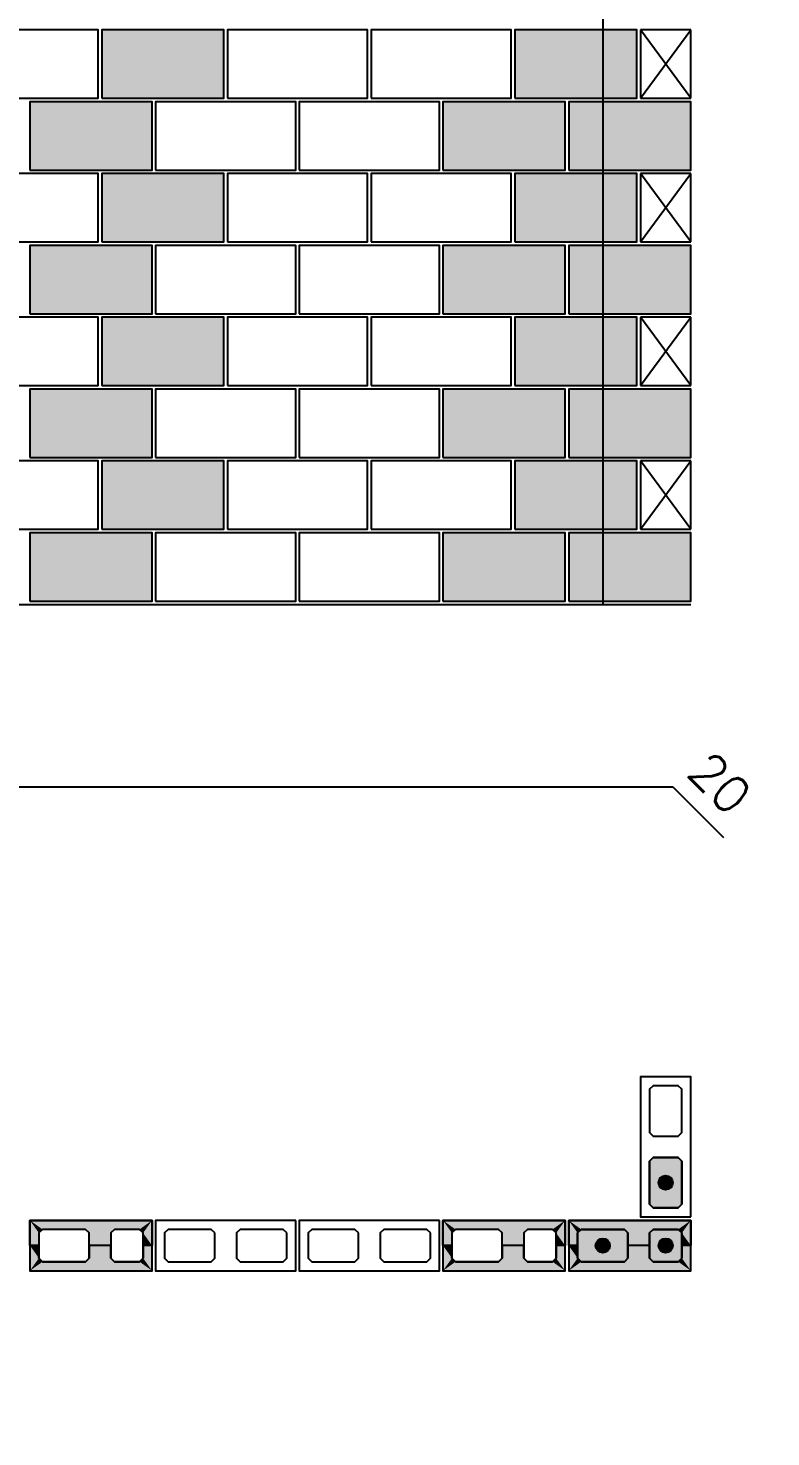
# Model space of a CAD drawing. Extents: x -1.9 to 86, y -1.5 to 61.
# Drawn here: x 48.78 to 52.91, y 30.22 to 38.07 of the extents above; entities that cross this region are included whole.
import ezdxf

# ---------------------------------------------------------------- set-up
doc = ezdxf.new("R2010")
doc.units = 0
doc.header["$MEASUREMENT"] = 0
for name, color, linetype in [('PENA_01', 1, 'CONTINUOUS'), ('PENA_02', 2, 'CONTINUOUS'), ('PENA_03', 3, 'CONTINUOUS'), ('PENA_05', 5, 'CONTINUOUS'), ('PENA_11', 252, 'CONTINUOUS'), ('PENA_21', 100, 'CONTINUOUS')]:
    doc.layers.add(name, color=color, linetype=linetype)
doc.styles.get("Standard").update_dxf_attribs({"font": 'ROMANS.SHX'})

msp = doc.modelspace()

# ---------------------------------------------------------------- linework, layer by layer
at = {"layer": 'PENA_01', "linetype": 'Continuous'}
for points in [[(52.3986, 31.9), (52.4186, 31.92), (52.4186, 32.16), (52.3986, 32.18), (52.2586, 32.18), (52.2386, 32.16), (52.2386, 31.92), (52.2586, 31.9), (52.3986, 31.9)], [(52.3986, 31.5), (52.4186, 31.52), (52.4186, 31.76), (52.3986, 31.78), (52.2586, 31.78), (52.2386, 31.76), (52.2386, 31.52), (52.2586, 31.5), (52.3986, 31.5)], [(49.0986, 31.38), (48.8586, 31.38), (48.8386, 31.36), (48.8386, 31.22), (48.8586, 31.2), (49.0986, 31.2), (49.1186, 31.22), (49.1186, 31.36), (49.0986, 31.38)], [(49.3986, 31.38), (49.2586, 31.38), (49.2386, 31.36), (49.2386, 31.22), (49.2586, 31.2), (49.3986, 31.2), (49.4186, 31.22), (49.4186, 31.36), (49.3986, 31.38)], [(49.8186, 31.36), (49.7986, 31.38), (49.5586, 31.38), (49.5386, 31.36), (49.5386, 31.22), (49.5586, 31.2), (49.7986, 31.2), (49.8186, 31.22), (49.8186, 31.36)], [(50.2186, 31.36), (50.1986, 31.38), (49.9586, 31.38), (49.9386, 31.36), (49.9386, 31.22), (49.9586, 31.2), (50.1986, 31.2), (50.2186, 31.22), (50.2186, 31.36)], [(50.6186, 31.36), (50.5986, 31.38), (50.3586, 31.38), (50.3386, 31.36), (50.3386, 31.22), (50.3586, 31.2), (50.5986, 31.2), (50.6186, 31.22), (50.6186, 31.36)], [(51.0186, 31.36), (50.9986, 31.38), (50.7586, 31.38), (50.7386, 31.36), (50.7386, 31.22), (50.7586, 31.2), (50.9986, 31.2), (51.0186, 31.22), (51.0186, 31.36)], [(51.3986, 31.38), (51.1586, 31.38), (51.1386, 31.36), (51.1386, 31.22), (51.1586, 31.2), (51.3986, 31.2), (51.4186, 31.22), (51.4186, 31.36), (51.3986, 31.38)], [(51.6986, 31.38), (51.5586, 31.38), (51.5386, 31.36), (51.5386, 31.22), (51.5586, 31.2), (51.6986, 31.2), (51.7186, 31.22), (51.7186, 31.36), (51.6986, 31.38)], [(52.0986, 31.38), (51.8586, 31.38), (51.8386, 31.36), (51.8386, 31.22), (51.8586, 31.2), (52.0986, 31.2), (52.1186, 31.22), (52.1186, 31.36), (52.0986, 31.38)], [(52.3986, 31.38), (52.2586, 31.38), (52.2386, 31.36), (52.2386, 31.22), (52.2586, 31.2), (52.3986, 31.2), (52.4186, 31.22), (52.4186, 31.36), (52.3986, 31.38)]]:
    msp.add_lwpolyline(points, dxfattribs=at)
at = {"layer": 'PENA_02', "linetype": 'Continuous'}
for p, q in [((52.4686, 38.0589), (52.1886, 38.0589)), ((52.1886, 38.0589), (52.1886, 37.6789)), ((52.4686, 37.6789), (52.4686, 38.0589)), ((52.1886, 37.6789), (52.4686, 37.6789)), ((52.4686, 37.2589), (52.1886, 37.2589)), ((52.1886, 37.2589), (52.1886, 36.8789)), ((52.4686, 36.8789), (52.4686, 37.2589)), ((52.1886, 36.8789), (52.4686, 36.8789)), ((52.4686, 36.4589), (52.1886, 36.4589)), ((52.1886, 36.4589), (52.1886, 36.0789)), ((52.4686, 36.0789), (52.4686, 36.4589)), ((52.1886, 36.0789), (52.4686, 36.0789)), ((52.4686, 35.6589), (52.1886, 35.6589)), ((52.1886, 35.6589), (52.1886, 35.2789)), ((52.4686, 35.2789), (52.4686, 35.6589)), ((52.1886, 35.2789), (52.4686, 35.2789)), ((42.4886, 34.8589), (52.4686, 34.8589))]:
    msp.add_line(p, q, dxfattribs=at)
for points in [[(48.3886, 37.6789), (49.1686, 37.6789), (49.1686, 38.0589), (48.3886, 38.0589), (48.3886, 37.6789)], [(49.1886, 37.6789), (49.8686, 37.6789), (49.8686, 38.0589), (49.1886, 38.0589), (49.1886, 37.6789)], [(49.8886, 37.6789), (50.6686, 37.6789), (50.6686, 38.0589), (49.8886, 38.0589), (49.8886, 37.6789)], [(50.6886, 37.6789), (51.4686, 37.6789), (51.4686, 38.0589), (50.6886, 38.0589), (50.6886, 37.6789)], [(51.4886, 37.6789), (52.1686, 37.6789), (52.1686, 38.0589), (51.4886, 38.0589), (51.4886, 37.6789)], [(48.7886, 37.2789), (49.4686, 37.2789), (49.4686, 37.6589), (48.7886, 37.6589), (48.7886, 37.2789)], [(49.4886, 37.2789), (50.2686, 37.2789), (50.2686, 37.6589), (49.4886, 37.6589), (49.4886, 37.2789)], [(50.2886, 37.2789), (51.0686, 37.2789), (51.0686, 37.6589), (50.2886, 37.6589), (50.2886, 37.2789)], [(51.0886, 37.2789), (51.7686, 37.2789), (51.7686, 37.6589), (51.0886, 37.6589), (51.0886, 37.2789)], [(51.7886, 37.2789), (52.4686, 37.2789), (52.4686, 37.6589), (51.7886, 37.6589), (51.7886, 37.2789)], [(48.3886, 36.8789), (49.1686, 36.8789), (49.1686, 37.2589), (48.3886, 37.2589), (48.3886, 36.8789)], [(49.1886, 36.8789), (49.8686, 36.8789), (49.8686, 37.2589), (49.1886, 37.2589), (49.1886, 36.8789)], [(49.8886, 36.8789), (50.6686, 36.8789), (50.6686, 37.2589), (49.8886, 37.2589), (49.8886, 36.8789)], [(50.6886, 36.8789), (51.4686, 36.8789), (51.4686, 37.2589), (50.6886, 37.2589), (50.6886, 36.8789)], [(51.4886, 36.8789), (52.1686, 36.8789), (52.1686, 37.2589), (51.4886, 37.2589), (51.4886, 36.8789)], [(48.7886, 36.4789), (49.4686, 36.4789), (49.4686, 36.8589), (48.7886, 36.8589), (48.7886, 36.4789)], [(49.4886, 36.4789), (50.2686, 36.4789), (50.2686, 36.8589), (49.4886, 36.8589), (49.4886, 36.4789)], [(50.2886, 36.4789), (51.0686, 36.4789), (51.0686, 36.8589), (50.2886, 36.8589), (50.2886, 36.4789)], [(51.0886, 36.4789), (51.7686, 36.4789), (51.7686, 36.8589), (51.0886, 36.8589), (51.0886, 36.4789)], [(51.7886, 36.4789), (52.4686, 36.4789), (52.4686, 36.8589), (51.7886, 36.8589), (51.7886, 36.4789)], [(48.3886, 36.0789), (49.1686, 36.0789), (49.1686, 36.4589), (48.3886, 36.4589), (48.3886, 36.0789)], [(49.1886, 36.0789), (49.8686, 36.0789), (49.8686, 36.4589), (49.1886, 36.4589), (49.1886, 36.0789)], [(49.8886, 36.0789), (50.6686, 36.0789), (50.6686, 36.4589), (49.8886, 36.4589), (49.8886, 36.0789)], [(50.6886, 36.0789), (51.4686, 36.0789), (51.4686, 36.4589), (50.6886, 36.4589), (50.6886, 36.0789)], [(51.4886, 36.0789), (52.1686, 36.0789), (52.1686, 36.4589), (51.4886, 36.4589), (51.4886, 36.0789)], [(48.7886, 35.6789), (49.4686, 35.6789), (49.4686, 36.0589), (48.7886, 36.0589), (48.7886, 35.6789)], [(49.4886, 35.6789), (50.2686, 35.6789), (50.2686, 36.0589), (49.4886, 36.0589), (49.4886, 35.6789)], [(50.2886, 35.6789), (51.0686, 35.6789), (51.0686, 36.0589), (50.2886, 36.0589), (50.2886, 35.6789)], [(51.0886, 35.6789), (51.7686, 35.6789), (51.7686, 36.0589), (51.0886, 36.0589), (51.0886, 35.6789)], [(51.7886, 35.6789), (52.4686, 35.6789), (52.4686, 36.0589), (51.7886, 36.0589), (51.7886, 35.6789)], [(48.3886, 35.2789), (49.1686, 35.2789), (49.1686, 35.6589), (48.3886, 35.6589), (48.3886, 35.2789)], [(49.1886, 35.2789), (49.8686, 35.2789), (49.8686, 35.6589), (49.1886, 35.6589), (49.1886, 35.2789)], [(49.8886, 35.2789), (50.6686, 35.2789), (50.6686, 35.6589), (49.8886, 35.6589), (49.8886, 35.2789)], [(50.6886, 35.2789), (51.4686, 35.2789), (51.4686, 35.6589), (50.6886, 35.6589), (50.6886, 35.2789)], [(51.4886, 35.2789), (52.1686, 35.2789), (52.1686, 35.6589), (51.4886, 35.6589), (51.4886, 35.2789)], [(48.7886, 34.8789), (49.4686, 34.8789), (49.4686, 35.2589), (48.7886, 35.2589), (48.7886, 34.8789)], [(49.4886, 34.8789), (50.2686, 34.8789), (50.2686, 35.2589), (49.4886, 35.2589), (49.4886, 34.8789)], [(50.2886, 34.8789), (51.0686, 34.8789), (51.0686, 35.2589), (50.2886, 35.2589), (50.2886, 34.8789)], [(51.0886, 34.8789), (51.7686, 34.8789), (51.7686, 35.2589), (51.0886, 35.2589), (51.0886, 34.8789)], [(51.7886, 34.8789), (52.4686, 34.8789), (52.4686, 35.2589), (51.7886, 35.2589), (51.7886, 34.8789)], [(52.4686, 31.45), (52.4686, 32.23), (52.1886, 32.23), (52.1886, 31.45), (52.4686, 31.45)], [(49.4686, 31.43), (48.7886, 31.43), (48.7886, 31.15), (49.4686, 31.15), (49.4686, 31.43)], [(50.2686, 31.43), (49.4886, 31.43), (49.4886, 31.15), (50.2686, 31.15), (50.2686, 31.43)], [(51.0686, 31.43), (50.2886, 31.43), (50.2886, 31.15), (51.0686, 31.15), (51.0686, 31.43)], [(51.7686, 31.43), (51.0886, 31.43), (51.0886, 31.15), (51.7686, 31.15), (51.7686, 31.43)], [(52.4686, 31.43), (51.7886, 31.43), (51.7886, 31.15), (52.4686, 31.15), (52.4686, 31.43)]]:
    msp.add_lwpolyline(points, dxfattribs=at)
at = {"layer": 'PENA_03', "linetype": 'Continuous'}
for p, q in [((52.1886, 37.6789), (52.4686, 38.0589)), ((52.4686, 37.6789), (52.1886, 38.0589)), ((52.1886, 36.8789), (52.4686, 37.2589)), ((52.4686, 36.8789), (52.1886, 37.2589)), ((52.1886, 36.0789), (52.4686, 36.4589)), ((52.4686, 36.0789), (52.1886, 36.4589)), ((52.1886, 35.2789), (52.4686, 35.6589)), ((52.4686, 35.2789), (52.1886, 35.6589))]:
    msp.add_line(p, q, dxfattribs=at)
for points in [[(52.2586, 31.5), (52.2386, 31.52), (52.2386, 31.76), (52.2586, 31.78), (52.3986, 31.78), (52.4186, 31.76), (52.4186, 31.52), (52.3986, 31.5), (52.2586, 31.5)], [(52.1186, 31.22), (52.0986, 31.2), (51.8586, 31.2), (51.8386, 31.22), (51.8386, 31.36), (51.8586, 31.38), (52.0986, 31.38), (52.1186, 31.36), (52.1186, 31.22)], [(52.4186, 31.22), (52.3986, 31.2), (52.2586, 31.2), (52.2386, 31.22), (52.2386, 31.36), (52.2586, 31.38), (52.3986, 31.38), (52.4186, 31.36), (52.4186, 31.22)]]:
    msp.add_lwpolyline(points, dxfattribs=at)
for centre in [(52.3286, 31.64), (51.9786, 31.29), (52.3286, 31.29)]:
    msp.add_circle(centre, 0.04, dxfattribs=at)
for points in [[(52.3686, 31.64), (52.3086, 31.6746), (52.2911, 31.6536)], [(52.3686, 31.64), (52.2911, 31.6536), (52.2911, 31.6263)], [(52.3686, 31.64), (52.2911, 31.6263), (52.3086, 31.6053)], [(52.3686, 31.64), (52.3356, 31.6793), (52.3086, 31.6746)], [(52.3686, 31.64), (52.3086, 31.6053), (52.3356, 31.6006)], [(52.3686, 31.64), (52.3593, 31.6657), (52.3356, 31.6793)], [(52.3686, 31.64), (52.3356, 31.6006), (52.3593, 31.6142)], [(52.3686, 31.64), (52.3593, 31.6142), (52.3686, 31.64)], [(52.0186, 31.29), (51.9586, 31.3246), (51.9411, 31.3036)], [(52.0186, 31.29), (51.9411, 31.3036), (51.9411, 31.2763)], [(52.0186, 31.29), (51.9856, 31.3293), (51.9586, 31.3246)], [(52.0186, 31.29), (52.0093, 31.3157), (51.9856, 31.3293)], [(52.3686, 31.29), (52.3086, 31.3246), (52.2911, 31.3036)], [(52.3686, 31.29), (52.2911, 31.3036), (52.2911, 31.2763)], [(52.3686, 31.29), (52.3356, 31.3293), (52.3086, 31.3246)], [(52.3686, 31.29), (52.3593, 31.3157), (52.3356, 31.3293)], [(52.0186, 31.29), (51.9411, 31.2763), (51.9586, 31.2553)], [(52.0186, 31.29), (51.9586, 31.2553), (51.9856, 31.2506)], [(52.0186, 31.29), (51.9856, 31.2506), (52.0093, 31.2642)], [(52.0186, 31.29), (52.0093, 31.2642), (52.0186, 31.29)], [(52.3686, 31.29), (52.2911, 31.2763), (52.3086, 31.2553)], [(52.3686, 31.29), (52.3086, 31.2553), (52.3356, 31.2506)], [(52.3686, 31.29), (52.3356, 31.2506), (52.3593, 31.2642)], [(52.3686, 31.29), (52.3593, 31.2642), (52.3686, 31.29)]]:
    msp.add_solid(points, dxfattribs=at)
at = {"layer": 'PENA_05', "linetype": 'Continuous'}
for p, q in [((42.4887, 33.8446), (52.3685, 33.8451)), ((52.3685, 33.8451), (52.6513, 33.5622))]:
    msp.add_line(p, q, dxfattribs=at)
msp.add_lwpolyline([(51.9786, 41.0989), (51.9786, 34.8589)], dxfattribs=at)
at = {"layer": 'PENA_11', "linetype": 'Continuous'}
for points in [[(52.2586, 31.5), (52.2386, 31.76), (52.2586, 31.78)], [(52.2586, 31.5), (52.2586, 31.78), (52.3986, 31.78)], [(52.2586, 31.5), (52.3986, 31.78), (52.4186, 31.76)], [(52.2586, 31.5), (52.2386, 31.52), (52.2386, 31.76)], [(52.2586, 31.5), (52.4186, 31.76), (52.4186, 31.52)], [(52.2586, 31.5), (52.4186, 31.52), (52.3986, 31.5)], [(52.2586, 31.5), (52.3986, 31.5), (52.2586, 31.5)], [(52.1186, 31.22), (51.8386, 31.36), (51.8586, 31.38)], [(52.1186, 31.22), (51.8586, 31.38), (52.0986, 31.38)], [(52.1186, 31.22), (52.0986, 31.38), (52.1186, 31.36)], [(52.4186, 31.22), (52.2386, 31.36), (52.2586, 31.38)], [(52.4186, 31.22), (52.2586, 31.38), (52.3986, 31.38)], [(52.4186, 31.22), (52.3986, 31.38), (52.4186, 31.36)], [(52.1186, 31.22), (51.8386, 31.22), (51.8386, 31.36)], [(52.1186, 31.22), (52.1186, 31.36), (52.1186, 31.22)], [(52.4186, 31.22), (52.2386, 31.22), (52.2386, 31.36)], [(52.4186, 31.22), (52.4186, 31.36), (52.4186, 31.22)], [(52.1186, 31.22), (51.8586, 31.2), (51.8386, 31.22)], [(52.1186, 31.22), (52.0986, 31.2), (51.8586, 31.2)], [(52.4186, 31.22), (52.2586, 31.2), (52.2386, 31.22)], [(52.4186, 31.22), (52.3986, 31.2), (52.2586, 31.2)]]:
    msp.add_solid(points, dxfattribs=at)
at = {"layer": 'PENA_21', "linetype": 'Continuous'}
for points in [[(49.1886, 37.6789), (49.8686, 37.6789), (49.8686, 38.0589), (49.1886, 38.0589), (49.1886, 37.6789)], [(51.4886, 37.6789), (52.1686, 37.6789), (52.1686, 38.0589), (51.4886, 38.0589), (51.4886, 37.6789)], [(48.7886, 37.2789), (49.4686, 37.2789), (49.4686, 37.6589), (48.7886, 37.6589), (48.7886, 37.2789)], [(51.0886, 37.2789), (51.7686, 37.2789), (51.7686, 37.6589), (51.0886, 37.6589), (51.0886, 37.2789)], [(51.7886, 37.2789), (52.4686, 37.2789), (52.4686, 37.6589), (51.7886, 37.6589), (51.7886, 37.2789)], [(49.1886, 36.8789), (49.8686, 36.8789), (49.8686, 37.2589), (49.1886, 37.2589), (49.1886, 36.8789)], [(51.4886, 36.8789), (52.1686, 36.8789), (52.1686, 37.2589), (51.4886, 37.2589), (51.4886, 36.8789)], [(48.7886, 36.4789), (49.4686, 36.4789), (49.4686, 36.8589), (48.7886, 36.8589), (48.7886, 36.4789)], [(51.0886, 36.4789), (51.7686, 36.4789), (51.7686, 36.8589), (51.0886, 36.8589), (51.0886, 36.4789)], [(51.7886, 36.4789), (52.4686, 36.4789), (52.4686, 36.8589), (51.7886, 36.8589), (51.7886, 36.4789)], [(49.1886, 36.0789), (49.8686, 36.0789), (49.8686, 36.4589), (49.1886, 36.4589), (49.1886, 36.0789)], [(51.4886, 36.0789), (52.1686, 36.0789), (52.1686, 36.4589), (51.4886, 36.4589), (51.4886, 36.0789)], [(48.7886, 35.6789), (49.4686, 35.6789), (49.4686, 36.0589), (48.7886, 36.0589), (48.7886, 35.6789)], [(51.0886, 35.6789), (51.7686, 35.6789), (51.7686, 36.0589), (51.0886, 36.0589), (51.0886, 35.6789)], [(51.7886, 35.6789), (52.4686, 35.6789), (52.4686, 36.0589), (51.7886, 36.0589), (51.7886, 35.6789)], [(49.1886, 35.2789), (49.8686, 35.2789), (49.8686, 35.6589), (49.1886, 35.6589), (49.1886, 35.2789)], [(51.4886, 35.2789), (52.1686, 35.2789), (52.1686, 35.6589), (51.4886, 35.6589), (51.4886, 35.2789)], [(48.7886, 34.8789), (49.4686, 34.8789), (49.4686, 35.2589), (48.7886, 35.2589), (48.7886, 34.8789)], [(51.0886, 34.8789), (51.7686, 34.8789), (51.7686, 35.2589), (51.0886, 35.2589), (51.0886, 34.8789)], [(51.7886, 34.8789), (52.4686, 34.8789), (52.4686, 35.2589), (51.7886, 35.2589), (51.7886, 34.8789)], [(49.4686, 31.29), (49.4186, 31.29), (49.4186, 31.36), (49.3986, 31.38), (49.2586, 31.38), (49.2386, 31.36), (49.2386, 31.29), (49.1186, 31.29), (49.1186, 31.36), (49.0986, 31.38), (48.8586, 31.38), (48.8386, 31.36), (48.8386, 31.29), (48.7886, 31.29), (48.7886, 31.43), (49.4686, 31.43), (49.4686, 31.29)], [(51.7686, 31.29), (51.7186, 31.29), (51.7186, 31.36), (51.6986, 31.38), (51.5586, 31.38), (51.5386, 31.36), (51.5386, 31.29), (51.4186, 31.29), (51.4186, 31.36), (51.3986, 31.38), (51.1586, 31.38), (51.1386, 31.36), (51.1386, 31.29), (51.0886, 31.29), (51.0886, 31.43), (51.7686, 31.43), (51.7686, 31.29)], [(52.4686, 31.29), (52.4186, 31.29), (52.4186, 31.36), (52.3986, 31.38), (52.2586, 31.38), (52.2386, 31.36), (52.2386, 31.29), (52.1186, 31.29), (52.1186, 31.36), (52.0986, 31.38), (51.8586, 31.38), (51.8386, 31.36), (51.8386, 31.29), (51.7886, 31.29), (51.7886, 31.43), (52.4686, 31.43), (52.4686, 31.29)], [(49.4686, 31.29), (49.4186, 31.29), (49.4186, 31.22), (49.3986, 31.2), (49.2586, 31.2), (49.2386, 31.22), (49.2386, 31.29), (49.1186, 31.29), (49.1186, 31.22), (49.0986, 31.2), (48.8586, 31.2), (48.8386, 31.22), (48.8386, 31.29), (48.7886, 31.29), (48.7886, 31.15), (49.4686, 31.15), (49.4686, 31.29)], [(51.7686, 31.29), (51.7186, 31.29), (51.7186, 31.22), (51.6986, 31.2), (51.5586, 31.2), (51.5386, 31.22), (51.5386, 31.29), (51.4186, 31.29), (51.4186, 31.22), (51.3986, 31.2), (51.1586, 31.2), (51.1386, 31.22), (51.1386, 31.29), (51.0886, 31.29), (51.0886, 31.15), (51.7686, 31.15), (51.7686, 31.29)], [(52.4686, 31.29), (52.4186, 31.29), (52.4186, 31.22), (52.3986, 31.2), (52.2586, 31.2), (52.2386, 31.22), (52.2386, 31.29), (52.1186, 31.29), (52.1186, 31.22), (52.0986, 31.2), (51.8586, 31.2), (51.8386, 31.22), (51.8386, 31.29), (51.7886, 31.29), (51.7886, 31.15), (52.4686, 31.15), (52.4686, 31.29)]]:
    msp.add_lwpolyline(points, dxfattribs=at)
for points in [[(49.1886, 37.6789), (49.8686, 37.6789), (49.8686, 38.0589)], [(49.1886, 37.6789), (49.8686, 38.0589), (49.1886, 38.0589)], [(49.1886, 37.6789), (49.1886, 38.0589), (49.1886, 37.6789)], [(51.4886, 37.6789), (52.1686, 37.6789), (52.1686, 38.0589)], [(51.4886, 37.6789), (52.1686, 38.0589), (51.4886, 38.0589)], [(51.4886, 37.6789), (51.4886, 38.0589), (51.4886, 37.6789)], [(48.7886, 37.2789), (49.4686, 37.2789), (49.4686, 37.6589)], [(48.7886, 37.2789), (49.4686, 37.6589), (48.7886, 37.6589)], [(48.7886, 37.2789), (48.7886, 37.6589), (48.7886, 37.2789)], [(51.0886, 37.2789), (51.7686, 37.2789), (51.7686, 37.6589)], [(51.0886, 37.2789), (51.7686, 37.6589), (51.0886, 37.6589)], [(51.0886, 37.2789), (51.0886, 37.6589), (51.0886, 37.2789)], [(51.7886, 37.2789), (52.4686, 37.2789), (52.4686, 37.6589)], [(51.7886, 37.2789), (52.4686, 37.6589), (51.7886, 37.6589)], [(51.7886, 37.2789), (51.7886, 37.6589), (51.7886, 37.2789)], [(49.1886, 36.8789), (49.8686, 36.8789), (49.8686, 37.2589)], [(49.1886, 36.8789), (49.8686, 37.2589), (49.1886, 37.2589)], [(49.1886, 36.8789), (49.1886, 37.2589), (49.1886, 36.8789)], [(51.4886, 36.8789), (52.1686, 36.8789), (52.1686, 37.2589)], [(51.4886, 36.8789), (52.1686, 37.2589), (51.4886, 37.2589)], [(51.4886, 36.8789), (51.4886, 37.2589), (51.4886, 36.8789)], [(48.7886, 36.4789), (49.4686, 36.4789), (49.4686, 36.8589)], [(48.7886, 36.4789), (49.4686, 36.8589), (48.7886, 36.8589)], [(48.7886, 36.4789), (48.7886, 36.8589), (48.7886, 36.4789)], [(51.0886, 36.4789), (51.7686, 36.4789), (51.7686, 36.8589)], [(51.0886, 36.4789), (51.7686, 36.8589), (51.0886, 36.8589)], [(51.0886, 36.4789), (51.0886, 36.8589), (51.0886, 36.4789)], [(51.7886, 36.4789), (52.4686, 36.4789), (52.4686, 36.8589)], [(51.7886, 36.4789), (52.4686, 36.8589), (51.7886, 36.8589)], [(51.7886, 36.4789), (51.7886, 36.8589), (51.7886, 36.4789)], [(49.1886, 36.0789), (49.8686, 36.0789), (49.8686, 36.4589)], [(49.1886, 36.0789), (49.8686, 36.4589), (49.1886, 36.4589)], [(49.1886, 36.0789), (49.1886, 36.4589), (49.1886, 36.0789)], [(51.4886, 36.0789), (52.1686, 36.0789), (52.1686, 36.4589)], [(51.4886, 36.0789), (52.1686, 36.4589), (51.4886, 36.4589)], [(51.4886, 36.0789), (51.4886, 36.4589), (51.4886, 36.0789)], [(48.7886, 35.6789), (49.4686, 35.6789), (49.4686, 36.0589)], [(48.7886, 35.6789), (49.4686, 36.0589), (48.7886, 36.0589)], [(48.7886, 35.6789), (48.7886, 36.0589), (48.7886, 35.6789)], [(51.0886, 35.6789), (51.7686, 35.6789), (51.7686, 36.0589)], [(51.0886, 35.6789), (51.7686, 36.0589), (51.0886, 36.0589)], [(51.0886, 35.6789), (51.0886, 36.0589), (51.0886, 35.6789)], [(51.7886, 35.6789), (52.4686, 35.6789), (52.4686, 36.0589)], [(51.7886, 35.6789), (52.4686, 36.0589), (51.7886, 36.0589)], [(51.7886, 35.6789), (51.7886, 36.0589), (51.7886, 35.6789)], [(49.1886, 35.2789), (49.8686, 35.2789), (49.8686, 35.6589)], [(49.1886, 35.2789), (49.8686, 35.6589), (49.1886, 35.6589)], [(49.1886, 35.2789), (49.1886, 35.6589), (49.1886, 35.2789)], [(51.4886, 35.2789), (52.1686, 35.2789), (52.1686, 35.6589)], [(51.4886, 35.2789), (52.1686, 35.6589), (51.4886, 35.6589)], [(51.4886, 35.2789), (51.4886, 35.6589), (51.4886, 35.2789)], [(48.7886, 34.8789), (49.4686, 34.8789), (49.4686, 35.2589)], [(48.7886, 34.8789), (49.4686, 35.2589), (48.7886, 35.2589)], [(48.7886, 34.8789), (48.7886, 35.2589), (48.7886, 34.8789)], [(51.0886, 34.8789), (51.7686, 34.8789), (51.7686, 35.2589)], [(51.0886, 34.8789), (51.7686, 35.2589), (51.0886, 35.2589)], [(51.0886, 34.8789), (51.0886, 35.2589), (51.0886, 34.8789)], [(51.7886, 34.8789), (52.4686, 34.8789), (52.4686, 35.2589)], [(51.7886, 34.8789), (52.4686, 35.2589), (51.7886, 35.2589)], [(51.7886, 34.8789), (51.7886, 35.2589), (51.7886, 34.8789)], [(48.8586, 31.38), (48.8386, 31.36), (48.7886, 31.43)], [(48.8586, 31.38), (48.7886, 31.43), (49.4686, 31.43)], [(48.8386, 31.29), (48.7886, 31.29), (48.7886, 31.43)], [(48.8386, 31.29), (48.7886, 31.43), (48.8386, 31.36)], [(48.8586, 31.38), (49.4686, 31.43), (49.0986, 31.38)], [(49.1186, 31.36), (49.0986, 31.38), (49.4686, 31.43)], [(49.1186, 31.36), (49.4686, 31.43), (49.2586, 31.38)], [(49.1186, 31.36), (49.2586, 31.38), (49.2386, 31.36)], [(49.2586, 31.38), (49.4686, 31.43), (49.3986, 31.38)], [(49.4186, 31.36), (49.3986, 31.38), (49.4686, 31.43)], [(49.4186, 31.36), (49.4686, 31.43), (49.4686, 31.29)], [(51.1586, 31.38), (51.1386, 31.36), (51.0886, 31.43)], [(51.1586, 31.38), (51.0886, 31.43), (51.7686, 31.43)], [(51.1386, 31.29), (51.0886, 31.29), (51.0886, 31.43)], [(51.1386, 31.29), (51.0886, 31.43), (51.1386, 31.36)], [(51.1586, 31.38), (51.7686, 31.43), (51.3986, 31.38)], [(51.4186, 31.36), (51.3986, 31.38), (51.7686, 31.43)], [(51.4186, 31.36), (51.7686, 31.43), (51.5586, 31.38)], [(51.4186, 31.36), (51.5586, 31.38), (51.5386, 31.36)], [(51.5586, 31.38), (51.7686, 31.43), (51.6986, 31.38)], [(51.7186, 31.36), (51.6986, 31.38), (51.7686, 31.43)], [(51.7186, 31.36), (51.7686, 31.43), (51.7686, 31.29)], [(51.8586, 31.38), (51.8386, 31.36), (51.7886, 31.43)], [(51.8586, 31.38), (51.7886, 31.43), (52.4686, 31.43)], [(51.8386, 31.29), (51.7886, 31.29), (51.7886, 31.43)], [(51.8386, 31.29), (51.7886, 31.43), (51.8386, 31.36)], [(51.8586, 31.38), (52.4686, 31.43), (52.0986, 31.38)], [(52.1186, 31.36), (52.0986, 31.38), (52.4686, 31.43)], [(52.1186, 31.36), (52.4686, 31.43), (52.2586, 31.38)], [(52.1186, 31.36), (52.2586, 31.38), (52.2386, 31.36)], [(52.2586, 31.38), (52.4686, 31.43), (52.3986, 31.38)], [(52.4186, 31.36), (52.3986, 31.38), (52.4686, 31.43)], [(52.4186, 31.36), (52.4686, 31.43), (52.4686, 31.29)], [(49.1186, 31.36), (49.2386, 31.36), (49.2386, 31.29)], [(49.1186, 31.36), (49.2386, 31.29), (49.1186, 31.29)], [(49.4186, 31.36), (49.4686, 31.29), (49.4186, 31.29)], [(51.4186, 31.36), (51.5386, 31.36), (51.5386, 31.29)], [(51.4186, 31.36), (51.5386, 31.29), (51.4186, 31.29)], [(51.7186, 31.36), (51.7686, 31.29), (51.7186, 31.29)], [(52.1186, 31.36), (52.2386, 31.36), (52.2386, 31.29)], [(52.1186, 31.36), (52.2386, 31.29), (52.1186, 31.29)], [(52.4186, 31.36), (52.4686, 31.29), (52.4186, 31.29)], [(48.7886, 31.15), (48.8386, 31.22), (48.7886, 31.29)], [(48.8386, 31.22), (48.8386, 31.29), (48.7886, 31.29)], [(48.8586, 31.2), (48.8386, 31.22), (48.7886, 31.15)], [(49.1186, 31.22), (49.0986, 31.2), (49.4686, 31.15)], [(49.1186, 31.29), (49.1186, 31.22), (49.2586, 31.2)], [(49.1186, 31.29), (49.2586, 31.2), (49.2386, 31.22)], [(49.1186, 31.29), (49.2386, 31.22), (49.2386, 31.29)], [(49.4686, 31.15), (49.2586, 31.2), (49.1186, 31.22)], [(49.4686, 31.15), (49.4186, 31.22), (49.3986, 31.2)], [(49.4686, 31.15), (49.4686, 31.29), (49.4186, 31.29)], [(49.4686, 31.15), (49.4186, 31.29), (49.4186, 31.22)], [(51.0886, 31.15), (51.1386, 31.22), (51.0886, 31.29)], [(51.1386, 31.22), (51.1386, 31.29), (51.0886, 31.29)], [(51.1586, 31.2), (51.1386, 31.22), (51.0886, 31.15)], [(51.4186, 31.22), (51.3986, 31.2), (51.7686, 31.15)], [(51.4186, 31.29), (51.4186, 31.22), (51.5586, 31.2)], [(51.4186, 31.29), (51.5586, 31.2), (51.5386, 31.22)], [(51.4186, 31.29), (51.5386, 31.22), (51.5386, 31.29)], [(51.7686, 31.15), (51.5586, 31.2), (51.4186, 31.22)], [(51.7686, 31.15), (51.7186, 31.22), (51.6986, 31.2)], [(51.7686, 31.15), (51.7686, 31.29), (51.7186, 31.29)], [(51.7686, 31.15), (51.7186, 31.29), (51.7186, 31.22)], [(51.7886, 31.15), (51.8386, 31.22), (51.7886, 31.29)], [(51.8386, 31.22), (51.8386, 31.29), (51.7886, 31.29)], [(51.8586, 31.2), (51.8386, 31.22), (51.7886, 31.15)], [(52.1186, 31.22), (52.0986, 31.2), (52.4686, 31.15)], [(52.1186, 31.29), (52.1186, 31.22), (52.2586, 31.2)], [(52.1186, 31.29), (52.2586, 31.2), (52.2386, 31.22)], [(52.1186, 31.29), (52.2386, 31.22), (52.2386, 31.29)], [(52.4686, 31.15), (52.2586, 31.2), (52.1186, 31.22)], [(52.4686, 31.15), (52.4186, 31.22), (52.3986, 31.2)], [(52.4686, 31.15), (52.4686, 31.29), (52.4186, 31.29)], [(52.4686, 31.15), (52.4186, 31.29), (52.4186, 31.22)], [(49.4686, 31.15), (48.8586, 31.2), (48.7886, 31.15)], [(49.0986, 31.2), (48.8586, 31.2), (49.4686, 31.15)], [(49.4686, 31.15), (49.3986, 31.2), (49.2586, 31.2)], [(51.7686, 31.15), (51.1586, 31.2), (51.0886, 31.15)], [(51.3986, 31.2), (51.1586, 31.2), (51.7686, 31.15)], [(51.7686, 31.15), (51.6986, 31.2), (51.5586, 31.2)], [(52.4686, 31.15), (51.8586, 31.2), (51.7886, 31.15)], [(52.0986, 31.2), (51.8586, 31.2), (52.4686, 31.15)], [(52.4686, 31.15), (52.3986, 31.2), (52.2586, 31.2)]]:
    msp.add_solid(points, dxfattribs=at)

# ---------------------------------------------------------------- texts
at = {"layer": 'PENA_03', "linetype": 'Continuous'}
msp.add_text('20', height=0.2, rotation=315, dxfattribs=at).set_placement((52.4392, 33.9158))

doc.saveas('drawing.dxf')
